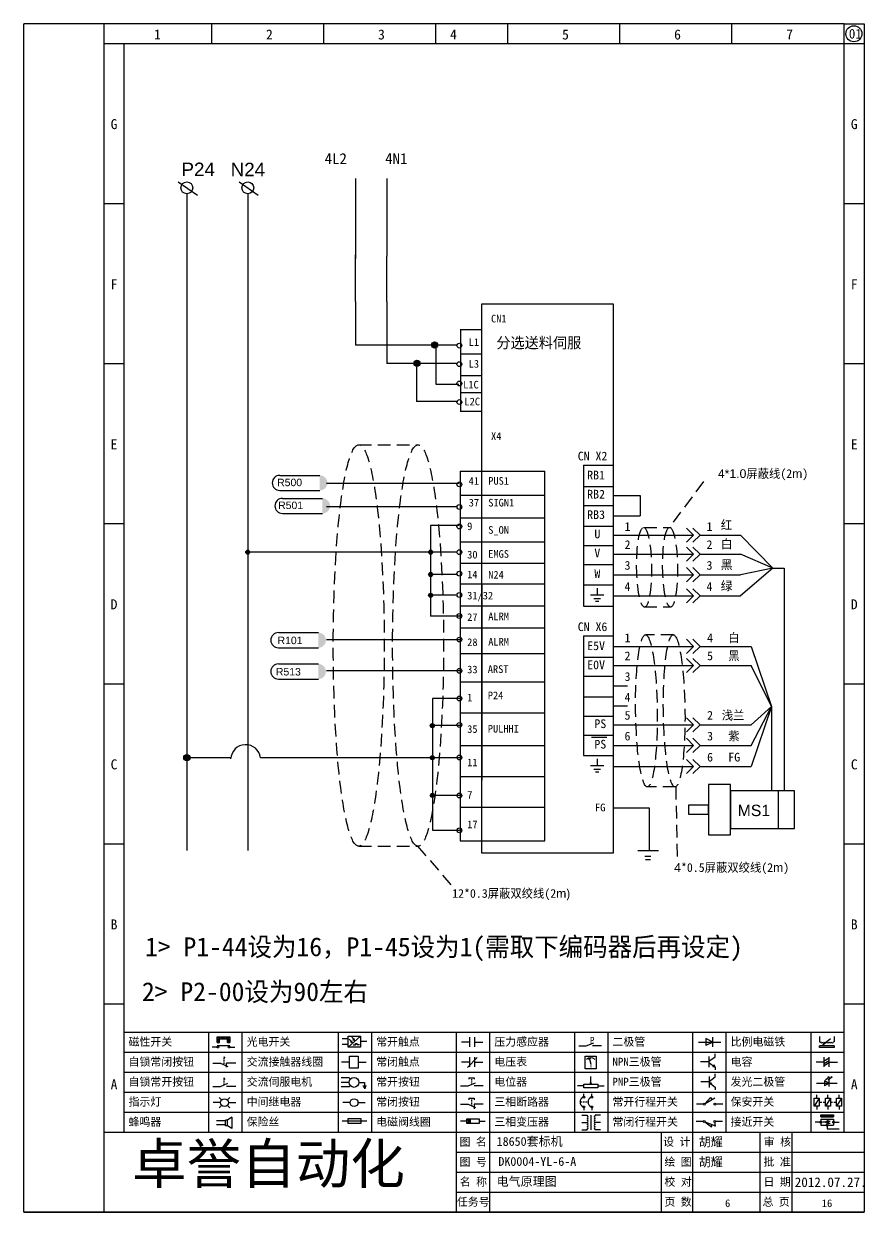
# Model space of a CAD drawing. Extents: x 2511 to 8703, y -745 to 3310.
# Drawn here: x 8197.6 to 8407.7, y 2932 to 3229 of the extents above; entities that cross this region are included whole.
import ezdxf

# ---------------------------------------------------------------- set-up
doc = ezdxf.new("R2010")
doc.units = 0
doc.header["$MEASUREMENT"] = 0
doc.linetypes.add('HIDDEN2', pattern=[4.7625, 3.175, -1.5875])
doc.layers.add('主图', color=7, linetype='Continuous')
doc.layers.add('电气图内容', color=7, linetype='Continuous')
doc.styles.add('汉字', font='NSimSun.ttf')

# ---------------------------------------------------------------- blocks, each defined once
blk = doc.blocks.new('磁性开关')
at = {"linetype": 'ByBlock'}
h = blk.add_hatch(dxfattribs=at)
h.set_pattern_fill('ANSI31', color=256, scale=0.1, style=0)
h.set_pattern_definition([(45, (0, 0), (-0.224506403, 0.224506403), [])])
h.paths.add_polyline_path([(-1908.31, -775.79), (-1908.31, -776.69), (-1907.69, -776.69), (-1907.69, -775.29), (-1910.88, -775.29), (-1910.88, -776.69), (-1910.25, -776.69), (-1910.25, -775.79)])
for p, q in [((-1910.91, -777.81), (-1912.09, -777.81)), ((-1910.88, -776.69), (-1910.88, -775.29)), ((-1910.88, -775.29), (-1907.69, -775.29)), ((-1910.88, -776.69), (-1910.25, -776.69)), ((-1910.88, -777.39), (-1907.69, -777.39)), ((-1910.25, -776.69), (-1910.25, -775.79)), ((-1910.25, -775.79), (-1908.31, -775.79)), ((-1908.31, -776.69), (-1908.31, -775.79)), ((-1908.31, -776.69), (-1907.69, -776.69)), ((-1907.69, -775.29), (-1907.69, -776.69)), ((-1907.66, -777.81), (-1906.48, -777.81))]:
    blk.add_line(p, q, dxfattribs=at)
for centre in [(-1910.68, -777.81), (-1907.88, -777.81)]:
    blk.add_circle(centre, 0.225, dxfattribs=at)
blk = doc.blocks.new('*U87')
at = {"linetype": 'ByBlock'}
for p, q in [((-1909.23, -780.45), (-1909.23, -780.67)), ((-1909.23, -780.45), (-1908.92, -780.84)), ((-1909.23, -780.84), (-1909.23, -781.05)), ((-1911.92, -782.07), (-1910.06, -782.07)), ((-1910.06, -782.07), (-1908.18, -782.88)), ((-1909.23, -781.23), (-1909.23, -781.44)), ((-1909.23, -781.61), (-1909.23, -781.83)), ((-1909.23, -782), (-1909.23, -782.21)), ((-1909.23, -782.38), (-1909.23, -782.43)), ((-1908.52, -783.07), (-1908.52, -782.07)), ((-1906.25, -782.07), (-1908.52, -782.07))]:
    blk.add_line(p, q, dxfattribs=at)
blk = doc.blocks.new('常开按钮')
at = {"linetype": 'ByBlock'}
for p, q in [((-1910.06, -787.73), (-1908.18, -786.93)), ((-1909.9, -785.68), (-1908.56, -785.68)), ((-1909.9, -785.68), (-1909.9, -786.07)), ((-1909.23, -785.68), (-1909.23, -785.89)), ((-1909.23, -786.06), (-1909.23, -786.28)), ((-1909.23, -786.45), (-1909.23, -786.67)), ((-1909.23, -786.84), (-1909.23, -787.05)), ((-1908.56, -785.68), (-1908.56, -786.07)), ((-1911.92, -787.73), (-1910.06, -787.73)), ((-1909.23, -787.22), (-1909.23, -787.38)), ((-1906.25, -787.73), (-1908.52, -787.73))]:
    blk.add_line(p, q, dxfattribs=at)
blk = doc.blocks.new('*U88')
at = {"linetype": 'ByBlock'}
for p, q in [((-1911.92, -792.89), (-1910.06, -792.89)), ((-1910.06, -792.89), (-1908.18, -792.08)), ((-1908.88, -791.17), (-1909.23, -790.71)), ((-1909.23, -790.71), (-1909.23, -790.92)), ((-1909.23, -791.09), (-1909.23, -791.31)), ((-1909.23, -791.48), (-1909.23, -791.69)), ((-1909.23, -791.86), (-1909.23, -792.08)), ((-1909.23, -792.25), (-1909.23, -792.47)), ((-1906.25, -792.89), (-1908.52, -792.89))]:
    blk.add_line(p, q, dxfattribs=at)
blk = doc.blocks.new('蜂鸣器')
at = {"linetype": 'ByBlock'}
for p, q in [((-1907.17, -795.53), (-1908.25, -796.26)), ((-1907.17, -795.53), (-1907.17, -798.41)), ((-1908.8, -796.48), (-1911.01, -796.48)), ((-1908.8, -797.46), (-1911.01, -797.46)), ((-1908.25, -796.26), (-1908.8, -796.26)), ((-1908.8, -797.68), (-1908.8, -796.26)), ((-1908.25, -797.68), (-1908.8, -797.68)), ((-1908.25, -797.68), (-1908.25, -796.26)), ((-1907.17, -798.41), (-1908.25, -797.68))]:
    blk.add_line(p, q, dxfattribs=at)
blk = doc.blocks.new('光电开关')
at = {"linetype": 'ByBlock'}
h = blk.add_hatch(dxfattribs=at)
h.set_pattern_fill('ANSI31', color=256, scale=0.01, style=0)
h.set_pattern_definition([(45, (0.172267, 0), (-0.0224506403, 0.0224506403), [])])
h.paths.add_polyline_path([(-1882.44, -776.34), (-1882.5, -775.91), (-1882.68, -776.07)])
h.paths.add_polyline_path([(-1882.44, -776.34), (-1882.68, -776.07), (-1882.86, -776.23)])
h.paths.add_polyline_path([(-1883.11, -776.45), (-1883.29, -776.61), (-1883.05, -776.88)])
h.paths.add_polyline_path([(-1883.29, -776.61), (-1883.47, -776.77), (-1883.05, -776.88)])
for p, q in [((-1884.01, -775.96), (-1885.56, -775.96)), ((-1884.01, -777.39), (-1885.56, -777.39)), ((-1880.91, -775.3), (-1884.01, -778.05)), ((-1883.75, -776.09), (-1883.05, -776.88)), ((-1883.11, -776.45), (-1883.47, -776.77)), ((-1883.05, -776.88), (-1883.47, -776.77)), ((-1883.14, -775.55), (-1882.44, -776.34)), ((-1883.05, -776.88), (-1883.11, -776.45)), ((-1882.5, -775.91), (-1882.86, -776.23)), ((-1882.44, -776.34), (-1882.86, -776.23)), ((-1882.78, -777.47), (-1882.23, -777.47)), ((-1882.44, -776.34), (-1882.5, -775.91)), ((-1882.23, -777.47), (-1882.23, -777.14)), ((-1882.23, -777.14), (-1881.78, -777.14)), ((-1881.78, -777.47), (-1881.78, -777.14)), ((-1881.23, -777.47), (-1881.78, -777.47)), ((-1879.37, -776.67), (-1880.91, -776.67))]:
    blk.add_line(p, q, dxfattribs=at)
blk.add_lwpolyline([(-1884.01, -775.3), (-1880.91, -775.3), (-1880.91, -778.05), (-1884.01, -778.05)], close=True, dxfattribs=at)
blk = doc.blocks.new('交流接触器线圈')
at = {"linetype": 'ByBlock'}
for p, q in [((-1880.82, -781.77), (-1882.87, -781.77)), ((-1878.72, -781.77), (-1876.67, -781.77))]:
    blk.add_line(p, q, dxfattribs=at)
blk.add_lwpolyline([(-1880.82, -780.28), (-1878.72, -780.28), (-1878.72, -783.26), (-1880.82, -783.26)], close=True, dxfattribs=at)
blk = doc.blocks.new('交流伺服电机')
at = {"linetype": 'ByBlock'}
for p, q in [((-1880.97, -785.75), (-1882.94, -785.75)), ((-1880.97, -786.85), (-1882.94, -786.85)), ((-1880.97, -785.75), (-1880.65, -786.03)), ((-1878.49, -786.85), (-1877.07, -786.85)), ((-1877.07, -786.85), (-1877.07, -787.72)), ((-1880.97, -787.94), (-1882.94, -787.94)), ((-1880.97, -787.94), (-1880.65, -787.67)), ((-1877.54, -787.72), (-1876.59, -787.72)), ((-1877.38, -788.01), (-1876.75, -788.01)), ((-1877.23, -788.29), (-1876.9, -788.29))]:
    blk.add_line(p, q, dxfattribs=at)
blk.add_circle((-1879.73, -786.85), 1.24, dxfattribs=at)
blk = doc.blocks.new('中间继电器')
at = {"linetype": 'ByBlock'}
for p, q in [((-1880.72, -791.92), (-1882.54, -791.92)), ((-1878.74, -791.92), (-1876.92, -791.92))]:
    blk.add_line(p, q, dxfattribs=at)
blk.add_circle((-1879.73, -791.92), 0.992, dxfattribs=at)
blk = doc.blocks.new('保险丝')
at = {"linetype": 'ByBlock'}
blk.add_line((-1882.72, -796.49), (-1876.55, -796.49), dxfattribs=at)
blk.add_lwpolyline([(-1881.2, -795.86), (-1878.06, -795.86), (-1878.06, -797.12), (-1881.2, -797.12)], close=True, dxfattribs=at)
blk = doc.blocks.new('指示灯')
at = {"linetype": 'ByBlock'}
for p, q in [((-1854.25, -776.92), (-1856.06, -776.92)), ((-1854.62, -775.59), (-1853.97, -776.23)), ((-1854.62, -778.25), (-1853.97, -777.61)), ((-1851.9, -775.59), (-1852.54, -776.23)), ((-1851.9, -778.25), (-1852.54, -777.61)), ((-1852.26, -776.92), (-1850.45, -776.92))]:
    blk.add_line(p, q, dxfattribs=at)
blk.add_circle((-1853.26, -776.92), 0.992, dxfattribs=at)
blk = doc.blocks.new('常开触点')
at = {"linetype": 'ByBlock'}
for p, q in [((-1853.82, -782.99), (-1853.82, -780.56)), ((-1852.6, -782.99), (-1852.6, -780.56)), ((-1853.82, -781.77), (-1855.88, -781.77)), ((-1852.6, -781.77), (-1850.55, -781.77))]:
    blk.add_line(p, q, dxfattribs=at)
blk = doc.blocks.new('常闭触点')
at = {"linetype": 'ByBlock'}
for p, q in [((-1853.82, -786.77), (-1855.88, -786.77)), ((-1852.01, -785.66), (-1854.43, -788.1)), ((-1853.82, -787.99), (-1853.82, -785.56)), ((-1852.6, -787.99), (-1852.6, -785.56)), ((-1852.6, -786.77), (-1850.55, -786.77))]:
    blk.add_line(p, q, dxfattribs=at)
blk = doc.blocks.new('常闭按钮')
at = {"linetype": 'ByBlock'}
for p, q in [((-1856.13, -792.28), (-1854.28, -792.28)), ((-1854.28, -792.28), (-1852.4, -793.09)), ((-1854.11, -790.83), (-1852.77, -790.83)), ((-1854.11, -790.83), (-1854.11, -791.22)), ((-1853.44, -790.83), (-1853.44, -791.04)), ((-1853.44, -791.21), (-1853.44, -791.43)), ((-1853.44, -791.6), (-1853.44, -791.82)), ((-1853.44, -791.99), (-1853.44, -792.2)), ((-1853.44, -792.37), (-1853.44, -792.53)), ((-1852.77, -790.83), (-1852.77, -791.22)), ((-1850.47, -792.28), (-1852.73, -792.28)), ((-1852.73, -792.28), (-1852.73, -793.43))]:
    blk.add_line(p, q, dxfattribs=at)
blk = doc.blocks.new('电磁阀线圈')
at = {"linetype": 'ByBlock'}
for p, q in [((-1854.61, -795.92), (-1853.75, -797.16)), ((-1853.75, -795.92), (-1854.61, -797.16)), ((-1853.75, -795.92), (-1853.75, -797.16)), ((-1854.61, -796.54), (-1856.17, -796.54)), ((-1851.53, -796.54), (-1849.97, -796.54))]:
    blk.add_line(p, q, dxfattribs=at)
blk.add_lwpolyline([(-1854.61, -795.92), (-1851.53, -795.92), (-1851.53, -797.16), (-1854.61, -797.16)], close=True, dxfattribs=at)
blk = doc.blocks.new('电容')
at = {"linetype": 'ByBlock'}
for p, q in [((-1756.08, -782.99), (-1756.08, -780.56)), ((-1754.86, -780.79), (-1756.08, -781.55)), ((-1754.86, -782.99), (-1754.86, -780.56)), ((-1756.08, -781.77), (-1758.13, -781.77)), ((-1754.86, -781.44), (-1756.08, -782.2)), ((-1754.86, -781.99), (-1756.08, -782.75)), ((-1754.86, -781.77), (-1752.81, -781.77))]:
    blk.add_line(p, q, dxfattribs=at)
blk = doc.blocks.new('电压表')
at = {"linetype": 'ByBlock'}
for p, q in [((-1814.84, -780.75), (-1814.91, -781.13)), ((-1814.6, -781.05), (-1814.91, -781.13)), ((-1814.84, -780.75), (-1814.46, -782.26)), ((-1814.84, -780.75), (-1814.6, -781.05))]:
    blk.add_line(p, q, dxfattribs=at)
blk.add_lwpolyline([(-1815.84, -780.34), (-1813.07, -780.34), (-1813.07, -783.49), (-1815.84, -783.49)], close=True, dxfattribs=at)
blk.add_arc((-1814.46, -782.26), 1.56, 46.8313, 133.1687, dxfattribs=at)
at = {"linetype": 'ByBlock', "insert": (-1814.7, -782.39), "char_height": 0.75, "width": 0.6768, "attachment_point": 1}
blk.add_mtext('V', dxfattribs=at)
blk = doc.blocks.new('电位器')
at = {"linetype": 'ByBlock'}
for p, q in [((-1814.45, -787.3), (-1814.62, -786.96)), ((-1814.62, -786.96), (-1814.27, -786.96)), ((-1814.45, -787.3), (-1814.45, -785.39)), ((-1814.45, -787.3), (-1814.27, -786.96)), ((-1816.21, -787.75), (-1817.79, -787.75)), ((-1812.68, -787.75), (-1811.1, -787.75))]:
    blk.add_line(p, q, dxfattribs=at)
blk.add_lwpolyline([(-1816.21, -787.3), (-1812.68, -787.3), (-1812.68, -788.2), (-1816.21, -788.2)], close=True, dxfattribs=at)
blk = doc.blocks.new('三相断路器')
at = {"linetype": 'ByBlock'}
for p, q in [((-1816.17, -790.33), (-1816.17, -789.7)), ((-1814.17, -790.33), (-1814.17, -789.7)), ((-1817.14, -791.74), (-1816.72, -791.74)), ((-1816.45, -791.74), (-1816.03, -791.74)), ((-1815.76, -791.74), (-1815.34, -791.74)), ((-1816.17, -793.19), (-1816.17, -793.83)), ((-1814.17, -793.19), (-1814.17, -793.83))]:
    blk.add_line(p, q, dxfattribs=at)
for centre in [(-1816.17, -790.55), (-1816.17, -792.98), (-1814.17, -790.55), (-1814.17, -792.98)]:
    blk.add_circle(centre, 0.219, dxfattribs=at)
for centre in [(-1815.81, -791.74), (-1813.82, -791.74)]:
    blk.add_arc(centre, 1.32, 115.5791, 244.4209, dxfattribs=at)
blk = doc.blocks.new('三相变压器')
at = {"linetype": 'ByBlock'}
for p, q in [((-1816.69, -795.03), (-1815.37, -795.03)), ((-1815.37, -795.03), (-1815.37, -795.24)), ((-1814.34, -798.7), (-1814.34, -795.04)), ((-1812, -795.03), (-1813.32, -795.03)), ((-1813.32, -795.03), (-1813.32, -795.24)), ((-1816.69, -796.87), (-1815.37, -796.87)), ((-1816.69, -798.71), (-1815.37, -798.71)), ((-1815.37, -798.71), (-1815.37, -798.5)), ((-1812, -796.87), (-1813.32, -796.87)), ((-1813.32, -798.71), (-1813.32, -798.5)), ((-1812, -798.71), (-1813.32, -798.71))]:
    blk.add_line(p, q, dxfattribs=at)
for centre, start, end in [((-1815.37, -795.51), 270, 90), ((-1815.37, -796.06), 270, 90), ((-1813.32, -795.51), 90, 270), ((-1813.32, -796.06), 90, 270), ((-1815.37, -796.6), 270, 90), ((-1815.37, -797.14), 270, 90), ((-1815.37, -797.68), 270, 90), ((-1815.37, -798.23), 270, 90), ((-1813.32, -796.6), 90, 270), ((-1813.32, -797.14), 90, 270), ((-1813.32, -797.68), 90, 270), ((-1813.32, -798.23), 90, 270)]:
    blk.add_arc(centre, 0.271, start, end, dxfattribs=at)
blk = doc.blocks.new('二极管')
at = {"linetype": 'ByBlock'}
for p, q in [((-1787.52, -776.77), (-1781.92, -776.77)), ((-1783.97, -776.77), (-1785.69, -775.9)), ((-1785.69, -775.9), (-1785.69, -777.65)), ((-1783.97, -776.77), (-1785.69, -777.65)), ((-1783.97, -777.99), (-1783.97, -775.56))]:
    blk.add_line(p, q, dxfattribs=at)
blk = doc.blocks.new('NPN三极管')
at = {"linetype": 'ByBlock'}
for p, q in [((-1785.73, -780.61), (-1785.73, -783.32)), ((-1785.73, -781.82), (-1784.15, -780.66)), ((-1784.15, -780.66), (-1784.15, -779.98)), ((-1785.73, -781.97), (-1787.81, -781.97)), ((-1785.73, -782.11), (-1784.15, -783.27)), ((-1784.41, -782.73), (-1784.74, -783.18)), ((-1784.15, -783.27), (-1784.74, -783.18)), ((-1784.15, -783.27), (-1784.41, -782.73)), ((-1784.15, -783.27), (-1784.15, -783.96))]:
    blk.add_line(p, q, dxfattribs=at)
blk = doc.blocks.new('发光二极管')
at = {"linetype": 'ByBlock'}
for p, q in [((-1758.01, -786.77), (-1752.89, -786.77)), ((-1754.84, -786.77), (-1756.04, -786.16)), ((-1756.04, -786.16), (-1756.04, -787.39)), ((-1754.84, -786.77), (-1756.04, -787.39)), ((-1755.78, -785.92), (-1754.89, -785.14)), ((-1754.89, -785.14), (-1755.2, -785.22)), ((-1755.2, -785.22), (-1755.01, -785.43)), ((-1755.08, -785.92), (-1754.18, -785.14)), ((-1754.89, -785.14), (-1755.01, -785.43)), ((-1754.84, -787.63), (-1754.84, -785.92)), ((-1754.18, -785.14), (-1754.49, -785.22)), ((-1754.49, -785.22), (-1754.31, -785.43)), ((-1754.18, -785.14), (-1754.31, -785.43))]:
    blk.add_line(p, q, dxfattribs=at)
blk = doc.blocks.new('PNP三极管')
at = {"linetype": 'ByBlock'}
for p, q in [((-1784.9, -786.74), (-1786.98, -786.74)), ((-1784.9, -785.38), (-1784.9, -788.09)), ((-1784.9, -786.59), (-1783.32, -785.43)), ((-1784.9, -786.88), (-1783.32, -788.04)), ((-1784.9, -786.88), (-1784.31, -786.97)), ((-1784.9, -786.88), (-1784.64, -787.42)), ((-1784.31, -786.97), (-1784.64, -787.42)), ((-1783.32, -785.43), (-1783.32, -784.75)), ((-1783.32, -788.04), (-1783.32, -788.73))]:
    blk.add_line(p, q, dxfattribs=at)
blk = doc.blocks.new('常开行程开关')
at = {"linetype": 'ByBlock'}
for p, q in [((-1786.29, -792.3), (-1788.01, -792.3)), ((-1785.89, -792.17), (-1784.52, -790.62)), ((-1785.89, -792.17), (-1783.43, -790.72)), ((-1784.52, -790.62), (-1784.19, -791.17)), ((-1781.48, -792.3), (-1783.21, -792.3))]:
    blk.add_line(p, q, dxfattribs=at)
for centre in [(-1786.07, -792.3), (-1783.42, -792.3)]:
    blk.add_circle(centre, 0.219, dxfattribs=at)
blk = doc.blocks.new('常闭行程开关')
at = {"linetype": 'ByBlock'}
for p, q in [((-1786.34, -796.62), (-1788.07, -796.62)), ((-1785.93, -796.72), (-1783.25, -797.7)), ((-1785.93, -796.72), (-1784.3, -798)), ((-1784.3, -798), (-1784.08, -797.4)), ((-1783.48, -796.84), (-1783.48, -797.85)), ((-1781.54, -796.62), (-1783.26, -796.62))]:
    blk.add_line(p, q, dxfattribs=at)
for centre in [(-1786.12, -796.62), (-1783.48, -796.62)]:
    blk.add_circle(centre, 0.219, dxfattribs=at)
blk = doc.blocks.new('比例电磁阀')
at = {"linetype": 'ByBlock'}
for p, q in [((-1757.26, -775.38), (-1757.26, -776.71)), ((-1757.26, -776.71), (-1757.05, -776.71)), ((-1753.6, -777.73), (-1757.25, -777.73)), ((-1757.25, -778.13), (-1757.25, -777.73)), ((-1753.6, -778.13), (-1757.25, -778.13)), ((-1754.5, -775.98), (-1756.35, -777.44)), ((-1756.35, -777.44), (-1756.25, -777.25)), ((-1756.35, -777.44), (-1756.15, -777.38)), ((-1756.15, -777.38), (-1756.25, -777.25)), ((-1753.58, -776.71), (-1753.8, -776.71)), ((-1753.6, -777.73), (-1753.6, -778.13)), ((-1753.58, -775.38), (-1753.58, -776.71))]:
    blk.add_line(p, q, dxfattribs=at)
for centre in [(-1756.78, -776.71), (-1756.24, -776.71), (-1755.7, -776.71), (-1755.15, -776.71), (-1754.61, -776.71), (-1754.07, -776.71)]:
    blk.add_arc(centre, 0.271, 180, 0, dxfattribs=at)
blk = doc.blocks.new('保安开关')
at = {"linetype": 'ByBlock'}
for p, q in [((-1757.96, -790.79), (-1757.96, -789.97)), ((-1755.17, -790.79), (-1755.17, -789.97)), ((-1752.39, -790.79), (-1752.39, -789.97)), ((-1757.33, -790.79), (-1758.6, -792.81)), ((-1757.96, -792.81), (-1757.96, -793.62)), ((-1757.33, -791.8), (-1756.72, -791.8)), ((-1756.35, -791.8), (-1755.89, -791.8)), ((-1754.54, -790.79), (-1755.81, -792.81)), ((-1755.17, -792.81), (-1755.17, -793.62)), ((-1754.52, -791.8), (-1754.06, -791.8)), ((-1753.69, -791.8), (-1753.08, -791.8)), ((-1751.75, -790.79), (-1753.02, -792.81)), ((-1752.39, -792.81), (-1752.39, -793.62))]:
    blk.add_line(p, q, dxfattribs=at)
for points in [[(-1758.6, -790.79), (-1757.33, -790.79), (-1757.33, -792.81), (-1758.6, -792.81)], [(-1755.81, -790.79), (-1754.54, -790.79), (-1754.54, -792.81), (-1755.81, -792.81)], [(-1753.02, -790.79), (-1751.75, -790.79), (-1751.75, -792.81), (-1753.02, -792.81)]]:
    blk.add_lwpolyline(points, close=True, dxfattribs=at)
blk = doc.blocks.new('接近开关')
at = {"linetype": 'ByBlock'}
h = blk.add_hatch(dxfattribs=at)
h.set_pattern_fill('ANSI31', color=256, scale=0.01, style=0)
h.set_pattern_definition([(45, (-89.131516, -30.795668), (-0.0224506403, 0.0224506403), [])])
h.paths.add_polyline_path([(-1513.76, -1123.35), (-1513.76, -1122.85), (-1516.96, -1122.85), (-1516.96, -1123.35)])
for p, q in [((-1517.18, -1124.71), (-1518.36, -1124.71)), ((-1516.96, -1123.35), (-1516.96, -1122.85)), ((-1516.96, -1122.85), (-1513.76, -1122.85)), ((-1516.96, -1123.35), (-1513.76, -1123.35)), ((-1516.96, -1123.95), (-1513.76, -1123.95)), ((-1516.96, -1123.95), (-1516.96, -1125.47)), ((-1516.96, -1125.47), (-1513.76, -1125.47)), ((-1515.91, -1124.71), (-1516.45, -1124.71)), ((-1515.11, -1124.31), (-1515.91, -1124.71)), ((-1515.11, -1125.11), (-1515.91, -1124.71)), ((-1515.33, -1124.53), (-1515.17, -1124.53)), ((-1515.33, -1124.88), (-1515.17, -1124.88)), ((-1515.25, -1124.45), (-1515.25, -1124.61)), ((-1515.11, -1124.31), (-1515.11, -1125.11)), ((-1515.11, -1124.48), (-1514.58, -1124.48)), ((-1515.11, -1124.94), (-1514.58, -1124.94)), ((-1513.76, -1122.85), (-1513.76, -1123.35)), ((-1513.76, -1123.95), (-1513.76, -1125.47)), ((-1513.54, -1124.71), (-1512.36, -1124.71)), ((-1515.36, -1125.69), (-1515.36, -1126.36)), ((-1515.36, -1126.36), (-1512.36, -1126.36))]:
    blk.add_line(p, q, dxfattribs=at)
for centre in [(-1516.96, -1124.71), (-1515.36, -1125.47), (-1513.76, -1124.71)]:
    blk.add_circle(centre, 0.225, dxfattribs=at)
blk = doc.blocks.new('压力感应器')
at = {"linetype": 'ByBlock'}
for p, q in [((-1817.44, -777.73), (-1815.59, -777.73)), ((-1815.59, -777.73), (-1813.71, -776.93)), ((-1811.78, -777.73), (-1814.05, -777.73))]:
    blk.add_line(p, q, dxfattribs=at)
at = {"linetype": 'ByBlock', "insert": (-1814.65, -775.48), "char_height": 1.68, "width": 1.2242, "attachment_point": 1}
blk.add_mtext('{\\fNSimSun|b0|i0|c134|p49;P}', dxfattribs=at)
blk = doc.blocks.new('A$C15C02EB5')
h = blk.add_hatch(color=0)
edge = h.paths.add_edge_path()
edge.add_arc((3404.92, 2759.42), 0.778, 0, 360)
h = blk.add_hatch(color=0)
edge = h.paths.add_edge_path()
edge.add_arc((3404.92, 2759.42), 0.778, 0, 360)
h = blk.add_hatch(color=0)
edge = h.paths.add_edge_path()
edge.add_arc((3400.49, 2754.88), 0.778, 0, 360)
h = blk.add_hatch(color=0)
edge = h.paths.add_edge_path()
edge.add_arc((3400.49, 2754.88), 0.778, 0, 360)
h = blk.add_hatch(color=256)
edge = h.paths.add_edge_path()
edge.add_arc((3376.22, 2724.98), 1.89, 270, 450)
edge.add_line((3376.22, 2726.87), (3376.22, 2723.09))
h = blk.add_hatch(color=256)
edge = h.paths.add_edge_path()
edge.add_arc((3376.89, 2719.23), 1.89, 270, 450)
edge.add_line((3376.89, 2721.12), (3376.89, 2717.34))
at = {"lineweight": -2}
h = blk.add_hatch(color=0, dxfattribs=at)
edge = h.paths.add_edge_path()
edge.add_arc((3358.22, 2707.67), 0.5, 0, 360)
h = blk.add_hatch(color=0, dxfattribs=at)
edge = h.paths.add_edge_path()
edge.add_arc((3403.92, 2707.67), 0.5, 0, 360)
h = blk.add_hatch(color=0, dxfattribs=at)
edge = h.paths.add_edge_path()
edge.add_arc((3403.92, 2702.09), 0.5, 0, 360)
h = blk.add_hatch(color=0, dxfattribs=at)
edge = h.paths.add_edge_path()
edge.add_arc((3403.92, 2696.91), 0.5, 0, 360)
h = blk.add_hatch(color=256)
edge = h.paths.add_edge_path()
edge.add_arc((3375.86, 2685.67), 1.89, 270, 450)
edge.add_line((3375.86, 2687.56), (3375.86, 2683.79))
h = blk.add_hatch(color=256)
edge = h.paths.add_edge_path()
edge.add_arc((3375.86, 2677.85), 1.89, 270, 450)
edge.add_line((3375.86, 2679.74), (3375.86, 2675.96))
h = blk.add_hatch(color=0, dxfattribs=at)
edge = h.paths.add_edge_path()
edge.add_arc((3404.34, 2664.33), 0.5, 0, 360)
h = blk.add_hatch(color=0)
edge = h.paths.add_edge_path()
edge.add_arc((3342.99, 2656.32), 0.778, 0, 360)
h = blk.add_hatch(color=0, dxfattribs=at)
edge = h.paths.add_edge_path()
edge.add_arc((3404.36, 2656.29), 0.5, 0, 360)
h = blk.add_hatch(color=0, dxfattribs=at)
edge = h.paths.add_edge_path()
edge.add_arc((3404.36, 2646.87), 0.5, 0, 360)
at = {"linetype": 'ByBlock'}
for p, q in [((3302.23, 2542.72), (3302.23, 2839.72)), ((3322.23, 2839.72), (3302.23, 2839.72)), ((3507.23, 2839.72), (3322.23, 2839.72)), ((3322.23, 2839.72), (3322.23, 2542.72)), ((3507.23, 2839.72), (3512.23, 2839.72)), ((3512.23, 2839.72), (3512.23, 2542.72)), ((3512.23, 2834.72), (3322.23, 2834.72)), ((3327.23, 2834.72), (3327.23, 2562.72)), ((3512.23, 2542.72), (3302.23, 2542.72)), ((3302.23, 2542.72), (3512.23, 2542.72))]:
    blk.add_line(p, q, dxfattribs=at)
at = {"color": 0}
for p, q in [((3385.16, 2801.03), (3385.16, 2780.96)), ((3392.94, 2801.03), (3392.94, 2781.67)), ((3385.16, 2770.3), (3385.16, 2759.39)), ((3392.94, 2770.3), (3392.94, 2754.83)), ((3416.73, 2632.44), (3416.73, 2769.76)), ((3416.73, 2769.76), (3449.5, 2769.76)), ((3449.5, 2769.76), (3449.5, 2632.44)), ((3411.28, 2763.32), (3416.73, 2763.32)), ((3411.37, 2763.3), (3411.37, 2742.87)), ((3410.57, 2759.39), (3385.16, 2759.39)), ((3405.21, 2759.38), (3405.21, 2749.67)), ((3411.28, 2757.23), (3416.73, 2757.23)), ((3410.57, 2754.83), (3392.94, 2754.83)), ((3400.41, 2754.85), (3400.41, 2745.36)), ((3411.28, 2751.79), (3416.73, 2751.79)), ((3405.21, 2749.67), (3410.96, 2749.67)), ((3411.28, 2747.54), (3416.73, 2747.54)), ((3400.37, 2745.4), (3410.73, 2745.4)), ((3411.28, 2742.87), (3416.73, 2742.87)), ((3449.5, 2738.72), (3449.5, 2649.43)), ((3411.28, 2727.94), (3411.28, 2635.55)), ((3411.28, 2727.94), (3432.42, 2727.94)), ((3432.42, 2635.55), (3432.42, 2727.94)), ((3411.02, 2724.87), (3377.89, 2724.87)), ((3386.23, 2724.87), (3382.19, 2724.87)), ((3411.28, 2721.95), (3432.42, 2721.95)), ((3411.28, 2716.23), (3432.42, 2716.23)), ((3411.02, 2714.33), (3403.92, 2714.33)), ((3411.28, 2710.24), (3432.42, 2710.24)), ((3411.28, 2704.95), (3432.42, 2704.95)), ((3432.42, 2699.66), (3411.28, 2699.66)), ((3416.73, 2699.66), (3416.73, 2650.68)), ((3411.28, 2694.22), (3432.42, 2694.22)), ((3411.26, 2691.65), (3403.92, 2691.65)), ((3411.28, 2688.78), (3432.42, 2688.78)), ((3411.26, 2685.8), (3377.89, 2685.8)), ((3411.28, 2682.34), (3432.42, 2682.34)), ((3411.26, 2677.98), (3377.89, 2677.98)), ((3411.28, 2675.26), (3432.42, 2675.26)), ((3411.26, 2671.09), (3404.36, 2671.09)), ((3411.28, 2667.53), (3432.42, 2667.53)), ((3411.26, 2664.32), (3404.36, 2664.32)), ((3411.28, 2659.37), (3432.42, 2659.37)), ((3353.94, 2656.29), (3342.99, 2656.29)), ((3377.89, 2656.29), (3361.42, 2656.29)), ((3411.26, 2656.29), (3377.89, 2656.29)), ((3411.28, 2651.65), (3432.42, 2651.65)), ((3411.28, 2643.92), (3432.42, 2643.92)), ((3449.5, 2643.81), (3458.54, 2643.81)), ((3458.54, 2643.81), (3458.54, 2633.09)), ((3411.28, 2635.55), (3432.42, 2635.55)), ((3449.5, 2632.44), (3416.73, 2632.44)), ((3455.68, 2633.09), (3460.85, 2633.09)), ((3457.48, 2631.74), (3458.91, 2631.74)), ((3457.63, 2630.84), (3458.83, 2630.84))]:
    blk.add_line(p, q, dxfattribs=at)
for p, q in [((3366.22, 2726.87), (3376.22, 2726.87)), ((3442.15, 2729.39), (3442.15, 2694.2)), ((3442.15, 2729.39), (3449.5, 2729.39)), ((3442.15, 2724.08), (3449.5, 2724.08)), ((3366.22, 2723.09), (3376.22, 2723.09)), ((3366.89, 2721.12), (3376.89, 2721.12)), ((3449.5, 2721.87), (3456.25, 2721.87)), ((3456.25, 2721.87), (3456.25, 2716.75)), ((3442.15, 2719.31), (3449.5, 2719.31)), ((3366.89, 2717.34), (3376.89, 2717.34)), ((3449.5, 2716.75), (3456.25, 2716.75)), ((3442.15, 2714.19), (3449.5, 2714.19)), ((3449.5, 2711.94), (3469.61, 2711.94)), ((3469.61, 2711.94), (3467.83, 2713.7)), ((3469.61, 2711.94), (3467.83, 2710.17)), ((3471.27, 2711.94), (3469.48, 2713.7)), ((3471.27, 2711.94), (3469.48, 2710.17)), ((3471.27, 2711.94), (3481.4, 2711.94)), ((3489.42, 2703.71), (3481.4, 2711.94)), ((3442.15, 2709.37), (3449.5, 2709.37)), ((3469.61, 2707.16), (3467.83, 2708.93)), ((3471.27, 2707.16), (3469.48, 2708.93)), ((3449.5, 2707.16), (3469.61, 2707.16)), ((3469.61, 2707.16), (3467.83, 2705.4)), ((3471.27, 2707.16), (3469.48, 2705.4)), ((3471.27, 2707.16), (3481.4, 2707.16)), ((3489.42, 2703.71), (3481.4, 2707.16)), ((3442.15, 2704.6), (3449.5, 2704.6)), ((3469.61, 2702.04), (3467.83, 2703.81)), ((3471.27, 2702.04), (3469.48, 2703.81)), ((3489.42, 2703.71), (3481.4, 2696.77)), ((3489.42, 2703.71), (3481.4, 2702.04)), ((3449.5, 2702.04), (3469.61, 2702.04)), ((3469.61, 2702.04), (3467.83, 2700.28)), ((3471.27, 2702.04), (3469.48, 2700.28)), ((3471.27, 2702.04), (3481.4, 2702.04)), ((3442.15, 2699.48), (3449.5, 2699.48)), ((3443.85, 2696.99), (3447.19, 2696.99)), ((3445.52, 2698.71), (3445.52, 2696.99)), ((3449.5, 2696.77), (3469.61, 2696.77)), ((3469.61, 2696.77), (3467.83, 2698.53)), ((3469.61, 2696.77), (3467.83, 2695)), ((3471.27, 2696.77), (3469.48, 2698.53)), ((3471.27, 2696.77), (3469.48, 2695)), ((3471.27, 2696.77), (3481.4, 2696.77)), ((3442.15, 2694.2), (3449.5, 2694.2)), ((3444.68, 2696.12), (3446.36, 2696.12)), ((3445.1, 2695.44), (3445.94, 2695.44)), ((3365.86, 2687.56), (3375.86, 2687.56)), ((3442.15, 2686.74), (3449.5, 2686.74)), ((3442.15, 2686.74), (3442.15, 2656.83)), ((3469.61, 2684.13), (3467.83, 2685.9)), ((3471.27, 2684.13), (3469.48, 2685.9)), ((3365.86, 2683.79), (3375.86, 2683.79)), ((3449.5, 2684.13), (3469.61, 2684.13)), ((3469.61, 2684.13), (3467.83, 2682.37)), ((3471.27, 2684.13), (3469.48, 2682.37)), ((3471.27, 2684.13), (3484.05, 2684.13)), ((3484.05, 2684.13), (3489.07, 2669.12)), ((3365.86, 2679.74), (3375.86, 2679.74)), ((3442.15, 2681.43), (3449.5, 2681.43)), ((3449.5, 2679.36), (3469.61, 2679.36)), ((3469.61, 2679.36), (3467.83, 2681.13)), ((3469.61, 2679.36), (3467.83, 2677.6)), ((3471.27, 2679.36), (3469.48, 2681.13)), ((3471.27, 2679.36), (3469.48, 2677.6)), ((3471.27, 2679.36), (3484.05, 2679.36)), ((3489.07, 2669.12), (3484.05, 2679.36)), ((3442.15, 2676.66), (3449.5, 2676.66)), ((3365.86, 2675.96), (3375.86, 2675.96)), ((3449.5, 2674.24), (3453.15, 2674.24)), ((3442.15, 2671.53), (3449.5, 2671.53)), ((3449.5, 2669.28), (3453.15, 2669.28)), ((3489.07, 2669.12), (3484.05, 2654.11)), ((3484.05, 2659.39), (3489.07, 2669.12)), ((3489.07, 2669.12), (3484.05, 2664.51)), ((3442.15, 2666.72), (3449.5, 2666.72)), ((3449.5, 2664.51), (3469.61, 2664.51)), ((3469.61, 2664.51), (3467.83, 2666.28)), ((3469.61, 2664.51), (3467.83, 2662.74)), ((3471.27, 2664.51), (3469.48, 2666.28)), ((3471.27, 2664.51), (3469.48, 2662.74)), ((3471.27, 2664.51), (3484.05, 2664.51)), ((3442.15, 2661.95), (3449.5, 2661.95)), ((3444.12, 2661.42), (3447.92, 2661.42)), ((3469.61, 2659.39), (3467.83, 2661.15)), ((3471.27, 2659.39), (3469.48, 2661.15)), ((3449.5, 2659.39), (3469.61, 2659.39)), ((3469.61, 2659.39), (3467.83, 2657.62)), ((3471.27, 2659.39), (3469.48, 2657.62)), ((3471.27, 2659.39), (3484.05, 2659.39)), ((3442.15, 2656.83), (3449.5, 2656.83)), ((3442.15, 2656.83), (3449.5, 2656.83)), ((3445.52, 2656.05), (3445.52, 2654.34)), ((3469.61, 2654.11), (3467.83, 2655.88)), ((3471.27, 2654.11), (3469.48, 2655.88)), ((3443.85, 2654.34), (3447.19, 2654.34)), ((3444.68, 2653.46), (3446.36, 2653.46)), ((3445.1, 2652.78), (3445.94, 2652.78)), ((3449.5, 2654.11), (3469.61, 2654.11)), ((3469.61, 2654.11), (3467.83, 2652.35)), ((3471.27, 2654.11), (3469.48, 2652.35)), ((3471.27, 2654.11), (3484.05, 2654.11)), ((3490.75, 2648.03), (3490.75, 2638.62))]:
    blk.add_line(p, q)
at = {"linetype": 'HIDDEN2'}
for p, q in [((3472.09, 2725.32), (3463.53, 2713.84)), ((3457.26, 2713.84), (3463.76, 2713.84)), ((3457.26, 2693.97), (3463.99, 2693.97)), ((3464.62, 2687), (3457.69, 2687)), ((3465.16, 2649.05), (3458.31, 2649.05)), ((3465.17, 2649.05), (3465.56, 2630.47)), ((3400.67, 2634.19), (3409.58, 2623.82))]:
    blk.add_line(p, q, dxfattribs=at)
at = {"color": 0, "lineweight": -2}
for p, q in [((3403.92, 2714.33), (3403.92, 2691.65)), ((3403.92, 2707.67), (3358.22, 2707.67)), ((3489.42, 2703.71), (3492.3, 2703.71)), ((3492.3, 2703.71), (3492.3, 2648.03)), ((3404.36, 2671.09), (3404.36, 2638.16)), ((3489.07, 2669.12), (3489.07, 2648.03)), ((3411.31, 2646.87), (3404.36, 2646.87)), ((3404.36, 2638.16), (3411.23, 2638.16))]:
    blk.add_line(p, q, dxfattribs=at)
at = {"linetype": 'ByBlock'}
for points in [[(3349.23, 2834.72), (3349.23, 2839.72)], [(3377.23, 2834.72), (3377.23, 2839.72)], [(3405.23, 2834.72), (3405.23, 2839.72)], [(3423.23, 2834.72), (3423.23, 2839.72)], [(3451.23, 2834.72), (3451.23, 2839.72)], [(3479.23, 2834.72), (3479.23, 2839.72)], [(3507.23, 2562.72), (3507.23, 2839.72)], [(3327.23, 2834.72), (3322.23, 2834.72)], [(3327.23, 2834.72), (3322.23, 2834.72)], [(3327.23, 2794.72), (3322.23, 2794.72)], [(3512.23, 2794.72), (3507.23, 2794.72)], [(3327.23, 2754.72), (3322.23, 2754.72)], [(3512.23, 2754.72), (3507.23, 2754.72)], [(3327.23, 2714.72), (3322.23, 2714.72)], [(3512.23, 2714.72), (3507.23, 2714.72)], [(3327.23, 2674.72), (3322.23, 2674.72)], [(3512.23, 2674.72), (3507.23, 2674.72)], [(3327.23, 2634.72), (3322.23, 2634.72)], [(3512.23, 2634.72), (3507.23, 2634.72)], [(3327.23, 2594.72), (3322.23, 2594.72)], [(3512.23, 2594.72), (3507.23, 2594.72)], [(3327.23, 2587.72), (3507.23, 2587.72)], [(3348.42, 2587.72), (3348.42, 2562.72)], [(3356.76, 2587.72), (3356.76, 2562.72)], [(3380.79, 2587.72), (3380.79, 2562.72)], [(3389.12, 2587.72), (3389.12, 2562.72)], [(3410.32, 2587.72), (3410.32, 2542.72)], [(3418.65, 2587.72), (3418.65, 2542.72)], [(3439.84, 2587.72), (3439.84, 2562.72)], [(3448.18, 2587.72), (3448.18, 2562.72)], [(3469.37, 2587.72), (3469.37, 2562.72)], [(3477.7, 2587.72), (3477.7, 2562.72)], [(3498.9, 2587.72), (3498.9, 2562.72)], [(3327.23, 2582.72), (3507.23, 2582.72)], [(3327.23, 2577.72), (3507.23, 2577.72)], [(3327.23, 2572.72), (3507.23, 2572.72)], [(3327.23, 2567.72), (3507.23, 2567.72)], [(3322.23, 2562.72), (3512.23, 2562.72)], [(3461.56, 2562.72), (3461.56, 2542.72)], [(3469.37, 2562.72), (3469.37, 2542.72)], [(3486.23, 2562.72), (3486.23, 2542.72)], [(3494.23, 2562.72), (3494.23, 2542.72)], [(3410.32, 2557.72), (3512.23, 2557.72)], [(3410.32, 2552.72), (3512.23, 2552.72)], [(3410.32, 2547.72), (3512.23, 2547.72)]]:
    blk.add_lwpolyline(points, dxfattribs=at)
for points in [[(3478.86, 2649.58), (3473.33, 2649.58), (3473.33, 2637.07), (3478.86, 2637.07)], [(3494.82, 2648.03), (3478.86, 2648.03), (3478.86, 2638.62), (3494.82, 2638.62)], [(3473.33, 2644.47), (3468.36, 2644.47), (3468.36, 2642.19), (3473.33, 2642.19)]]:
    blk.add_lwpolyline(points, close=True)
blk.add_circle((3509.7, 2837.23), 2, dxfattribs=at)
at = {"color": 0}
for centre, radius in [((3404.92, 2759.42), 0.778), ((3404.92, 2759.42), 0.778), ((3411.11, 2759.29), 0.604), ((3400.49, 2754.88), 0.778), ((3400.49, 2754.88), 0.778), ((3411.11, 2754.66), 0.604), ((3411.11, 2749.81), 0.604), ((3411.11, 2745.18), 0.604), ((3411.11, 2724.61), 0.604), ((3411.11, 2718.96), 0.604), ((3411.11, 2714.08), 0.604), ((3411.11, 2714.08), 0.604), ((3411.11, 2707.67), 0.604), ((3411.11, 2702.29), 0.604), ((3411.11, 2696.97), 0.604), ((3411.11, 2691.71), 0.604), ((3411.11, 2685.83), 0.604), ((3411.11, 2678.02), 0.604), ((3411.11, 2671.09), 0.604), ((3411.11, 2664.5), 0.604), ((3342.99, 2656.32), 0.778), ((3411.11, 2656.37), 0.604), ((3411.11, 2646.86), 0.604), ((3411.11, 2638.15), 0.604)]:
    blk.add_circle(centre, radius, dxfattribs=at)
at = {"color": 0, "lineweight": -2}
for centre in [(3358.22, 2707.67), (3403.92, 2707.67), (3403.92, 2702.09), (3403.92, 2696.91), (3404.34, 2664.33), (3404.36, 2656.29), (3404.36, 2646.87)]:
    blk.add_circle(centre, 0.5, dxfattribs=at)
for centre in [(3366.22, 2724.98), (3366.89, 2719.23), (3365.86, 2685.67), (3365.86, 2677.85)]:
    blk.add_arc(centre, 1.89, 90, 270)
at = {"linetype": 'HIDDEN2'}
for centre, major_axis, ratio in [((3457.26, 2703.9), (-0.12, 9.95), 0.186246), ((3463.76, 2703.9), (-0.12, 9.95), 0.186246), ((3457.85, 2668.01), (-0.23, 18.99), 0.142396), ((3464.78, 2668.01), (-0.23, 18.99), 0.142396)]:
    blk.add_ellipse(centre, major_axis=major_axis, ratio=ratio, dxfattribs=at)
at = {"linetype": 'ByBlock'}
for p in [(3507.23, 2794.72), (3507.23, 2754.72)]:
    blk.add_point(p, dxfattribs=at)
at = {"layer": '主图', "linetype": 'ByBlock'}
for p, q in [((3340.82, 2800.21), (3345.62, 2796.87)), ((3356.05, 2800.21), (3360.84, 2796.87)), ((3342.99, 2797.24), (3342.99, 2633.15)), ((3358.22, 2797.24), (3358.22, 2633.15)), ((3385.16, 2770.3), (3385.16, 2781.98)), ((3392.94, 2770.3), (3392.94, 2781.67)), ((3395.85, 2718.99), (3377.89, 2718.99)), ((3410.51, 2718.96), (3395.85, 2718.99)), ((3410.51, 2707.67), (3403.92, 2707.67)), ((3410.51, 2702.09), (3403.92, 2702.09)), ((3410.51, 2696.91), (3403.92, 2696.91))]:
    blk.add_line(p, q, dxfattribs=at)
at = {"layer": '主图', "linetype": 'HIDDEN2'}
for p, q in [((3385.95, 2734.51), (3400.78, 2734.51)), ((3385.95, 2634.19), (3400.78, 2634.19))]:
    blk.add_line(p, q, dxfattribs=at)
at = {"layer": '主图', "linetype": 'ByBlock'}
for centre in [(3342.99, 2798.72), (3358.22, 2798.72)]:
    blk.add_circle(centre, 1.48, dxfattribs=at)
blk.add_arc((3357.69, 2655.8), 3.76, 7.4597, 176.6859, dxfattribs=at)
at = {"layer": '主图', "linetype": 'HIDDEN2'}
for centre in [(3385.95, 2684.35), (3400.78, 2684.35)]:
    blk.add_ellipse(centre, major_axis=(0, -50.16), ratio=0.12694, dxfattribs=at)
at = {"linetype": 'ByBlock'}
for name, p in [('磁性开关', (5261.44, 3361.81)), ('光电开关', (5267.34, 3362.02)), ('光电开关', (5267.34, 3362.02)), ('常开触点', (5267.55, 3367.02)), ('压力感应器', (5258.39, 3362.02)), ('二极管', (5258.39, 3362.02)), ('比例电磁阀', (5258.39, 3362.02)), ('*U87', (5261.44, 3362.02)), ('交流接触器线圈', (5264.5, 3362.02)), ('常闭触点', (5267.55, 3367.02)), ('电压表', (5258.39, 3362.02)), ('NPN三极管', (5259.21, 3362.25)), ('电容', (5258.39, 3362.02)), ('*U88', (5261.44, 3367.02)), ('交流伺服电机', (5264.5, 3362.02)), ('常开按钮', (5323.33, 3362.02)), ('电位器', (5258.39, 3362.02)), ('PNP三极管', (5258.39, 3362.02)), ('发光二极管', (5258.39, 3361.73)), ('三相断路器', (5258.39, 3362.02)), ('保安开关', (5258.39, 3362.02)), ('指示灯', (5205.66, 3347.02)), ('中间继电器', (5264.5, 3362.02)), ('常闭按钮', (5267.55, 3362.02)), ('常开行程开关', (5258.39, 3362.02)), ('蜂鸣器', (5261.44, 3362.02)), ('保险丝', (5264.5, 3362.02)), ('电磁阀线圈', (5267.55, 3362.02)), ('三相变压器', (5258.39, 3362.02)), ('接近开关', (5018.39, 3689.93)), ('常闭行程开关', (5258.39, 3362.02))]:
    blk.add_blockref(name, p, dxfattribs=at)
at = {"color": 0}
for s, p in [('4L2', (3377.43, 2804.66)), ('4N1', (3392.55, 2804.66))]:
    blk.add_text(s, height=2.722, dxfattribs=at).set_placement(p)
at = {"linetype": 'ByBlock', "attachment_point": 1}
for s, insert, char_height, width in [('{\\fKaiTi_GB2312|b0|i0|c134|p0;1}', (3334.77, 2838.29), 2.5, 11.7517), ('{\\fKaiTi_GB2312|b0|i0|c134|p0;2}', (3362.77, 2838.29), 2.5, 11.7517), ('{\\fKaiTi_GB2312|b0|i0|c134|p0;3}', (3390.77, 2838.29), 2.5, 11.7517), ('{\\fKaiTi_GB2312|b0|i0|c134|p0;4}', (3408.77, 2838.29), 2.5, 11.7517), ('{\\fKaiTi_GB2312|b0|i0|c134|p0;5}', (3436.77, 2838.29), 2.5, 11.7517), ('{\\fKaiTi_GB2312|b0|i0|c134|p0;6}', (3464.77, 2838.29), 2.5, 11.7517), ('{\\fKaiTi_GB2312|b0|i0|c134|p0;7}', (3492.77, 2838.29), 2.5, 11.7517), ('{\\fKaiTi_GB2312|b0|i0|c134|p0;01}', (3508.43, 2838.43), 2.4, 60.2542), ('{\\fKaiTi_GB2312|b0|i0|c134|p0;G}', (3323.94, 2815.89), 2.5, 5), ('{\\fKaiTi_GB2312|b0|i0|c134|p0;G}', (3508.94, 2815.89), 2.5, 5), ('{\\fKaiTi_GB2312|b0|i0|c134|p0;F}', (3323.94, 2775.89), 2.5, 5), ('{\\fKaiTi_GB2312|b0|i0|c134|p0;F}', (3508.94, 2775.89), 2.5, 5), ('{\\fKaiTi_GB2312|b0|i0|c134|p0;E}', (3323.94, 2735.89), 2.5, 5), ('{\\fKaiTi_GB2312|b0|i0|c134|p0;E}', (3508.94, 2735.89), 2.5, 5), ('{\\fKaiTi_GB2312|b0|i0|c134|p0;D}', (3323.94, 2695.89), 2.5, 5), ('{\\fKaiTi_GB2312|b0|i0|c134|p0;D}', (3508.94, 2695.89), 2.5, 5), ('{\\fKaiTi_GB2312|b0|i0|c134|p0;C}', (3323.94, 2655.89), 2.5, 5), ('{\\fKaiTi_GB2312|b0|i0|c134|p0;C}', (3508.94, 2655.89), 2.5, 5), ('{\\fKaiTi_GB2312|b0|i0|c134|p0;B}', (3323.94, 2615.89), 2.5, 5), ('{\\fKaiTi_GB2312|b0|i0|c134|p0;B}', (3508.94, 2615.89), 2.5, 5), ('{\\fKaiTi_GB2312|b0|i0|c134|p0;A}', (3323.94, 2575.89), 2.5, 5), ('{\\fKaiTi_GB2312|b0|i0|c134|p0;A}', (3508.94, 2575.89), 2.5, 5)]:
    blk.add_mtext(s, dxfattribs=dict(at, insert=insert, char_height=char_height, width=width))
for s, insert, char_height, width, attachment_point in [('{\\fArial|b0|i0|c0|p32;P24}', (3341.64, 2801.65), 3.3696, 9.5184, 7), ('{\\fArial|b0|i0|c0|p32;N24}', (3353.93, 2801.61), 3.3696, 9.5184, 7), ('CN X2', (3440.68, 2732.78), 2.177, 8.7869, 1), ('RB1', (3443.05, 2728.02), 2.177, 4.0292, 1), ('{\\fArial|b0|i0|c0|p32;R500}', (3371.79, 2726.03), 1.8664, 4.4143, 3), ('{\\fSimSun|b0|i0|c134|p2;RB2}', (3443.05, 2723.25), 2.1773, 4.0292, 1), ('{\\fArial|b0|i0|c0|p32;R501}', (3372.04, 2720.31), 1.8664, 4.4143, 3), ('RB3', (3443.05, 2718.13), 2.177, 4.0292, 1), ('{\\fSimSun|b0|i0|c134|p2;1}', (3452.38, 2715.15), 2.1773, 3.3892, 1), ('{\\fSimSun|b0|i0|c134|p2;1}', (3472.86, 2715.15), 2.1773, 3.3892, 1), ('红', (3476.42, 2715.55), 2.18, 3.3892, 1), ('{\\fSimSun|b0|i0|c134|p2;U}', (3444.84, 2713.32), 2.1773, 4.0292, 1), ('{\\fSimSun|b0|i0|c134|p2;2}', (3452.38, 2710.64), 2.1773, 3.3892, 1), ('{\\fSimSun|b0|i0|c134|p2;2}', (3472.86, 2710.64), 2.1773, 3.3892, 1), ('{\\fSimSun|b0|i0|c134|p2;白}', (3476.42, 2710.78), 2.1773, 3.3892, 1), ('{\\fSimSun|b0|i0|c134|p2;V}', (3444.84, 2708.55), 2.1773, 4.0292, 1), ('{\\fSimSun|b0|i0|c134|p2;黑}', (3476.42, 2705.6), 2.1773, 3.3892, 1), ('{\\fSimSun|b0|i0|c134|p2;W}', (3444.84, 2703.42), 2.1773, 4.0292, 1), ('{\\fSimSun|b0|i0|c134|p2;3}', (3452.38, 2705.46), 2.1773, 3.3892, 1), ('{\\fSimSun|b0|i0|c134|p2;3}', (3472.86, 2705.46), 2.1773, 3.3892, 1), ('{\\fSimSun|b0|i0|c134|p2;4}', (3452.38, 2700.18), 2.1773, 3.3892, 1), ('{\\fSimSun|b0|i0|c134|p2;4}', (3472.86, 2700.18), 2.1773, 3.3892, 1), ('{\\fSimSun|b0|i0|c134|p2;绿}', (3476.42, 2700.32), 2.1773, 3.3892, 1), ('CN X6', (3440.68, 2690.13), 2.177, 8.7869, 1), ('{\\fArial|b0|i0|c0|p32;R101}', (3371.89, 2686.55), 1.8664, 4.4143, 3), ('E5V', (3443.05, 2685.37), 2.177, 4.0292, 1), ('{\\fSimSun|b0|i0|c134|p2;1}', (3452.38, 2687.35), 2.1773, 3.3892, 1), ('4', (3473.01, 2687.35), 2.18, 3.3892, 1), ('白', (3478.31, 2687.35), 2.18, 3.3892, 1), ('{\\fSimSun|b0|i0|c134|p2;2}', (3452.38, 2682.84), 2.1773, 3.3892, 1), ('5', (3473.01, 2682.84), 2.18, 3.3892, 1), ('黑', (3478.31, 2682.84), 2.18, 3.3892, 1), ('E0V', (3443.05, 2680.6), 2.177, 4.0292, 1), ('{\\fArial|b0|i0|c0|p32;R513}', (3371.49, 2678.72), 1.8664, 4.4143, 3), ('{\\fSimSun|b0|i0|c134|p2;3}', (3452.38, 2677.66), 2.1773, 3.3892, 1), ('4', (3452.38, 2672.5), 2.18, 3.3892, 1), ('5', (3452.38, 2667.99), 2.18, 3.3892, 1), ('2', (3473.01, 2667.99), 2.18, 3.3892, 1), ('浅兰', (3476.68, 2667.99), 2.177, 7.7546, 1), ('PS', (3444.84, 2665.89), 2.177, 4.0292, 1), ('6', (3452.38, 2662.8), 2.18, 3.3892, 1), ('3', (3473.01, 2662.8), 2.18, 3.3892, 1), ('紫', (3478.31, 2662.8), 2.18, 3.3892, 1), ('PS', (3444.84, 2660.77), 2.177, 4.0292, 1), ('6', (3473.01, 2657.53), 2.18, 3.3892, 1), ('FG', (3478.31, 2657.53), 2.177, 3.3892, 1), ('{\\fArial|b0|i0|c0|p32;MS1}', (3488.77, 2644.55), 2.8305, 4.3761, 3), ('{\\fKaiTi_GB2312|b0|i0|c134|p49;6}', (3477.5, 2545.93), 1.92, 75.3177, 1), ('{\\fKaiTi_GB2312|b0|i0|c134|p49;16}', (3501.68, 2545.93), 1.92, 75.3177, 1)]:
    blk.add_mtext(s, dxfattribs=dict(insert=insert, char_height=char_height, width=width, attachment_point=attachment_point))
at = {"color": 0, "attachment_point": 1}
for s, insert, char_height, width in [('CN1', (3419.01, 2766.99), 1.905, 11.9556), ('L1', (3413.43, 2761.12), 1.905, 2.271), ('分选送料伺服', (3420.34, 2761.36), 2.722, 27.3408), ('L3', (3413.43, 2755.69), 1.905, 2.271), ('{L1C}', (3412.05, 2750.48), 1.905, 2.271), ('L2C', (3412.37, 2746.27), 1.905, 2.271), ('X4', (3419.01, 2737.63), 1.905, 2.6048), ('PUS1', (3418.32, 2726.43), 1.905, 11.9556), ('41', (3413.43, 2726.43), 1.905, 2.271), ('37', (3413.43, 2720.99), 1.905, 2.271), ('SIGN1', (3418.32, 2720.99), 1.905, 5.1259), ('9', (3413.05, 2715.1), 1.91, 2.4223), ('S_ON', (3418.32, 2714.17), 1.905, 5.4047), ('30', (3413.05, 2708), 1.905, 2.4223), ('EMGS', (3418.32, 2708.18), 1.905, 5.4047), ('14', (3413.05, 2703.06), 1.905, 2.4223), ('N24', (3418.32, 2702.98), 1.905, 5.4047), ('31/32', (3413.05, 2697.77), 1.905, 2.4223), ('27', (3413.05, 2692.39), 1.905, 2.4223), ('ALRM', (3418.32, 2692.58), 1.905, 5.4047), ('28', (3413.05, 2686.13), 1.905, 2.4223), ('ALRM', (3418.32, 2686.23), 1.905, 5.4047), ('33', (3413.05, 2679.31), 1.905, 2.4223), ('ARST', (3418.2, 2679.39), 1.905, 5.4019), ('1', (3413.05, 2672.31), 1.91, 2.4223), ('P24', (3418.2, 2672.83), 1.905, 5.4019), ('35', (3413.05, 2664.42), 1.905, 2.4223), ('PULHHI', (3418.2, 2664.5), 1.905, 11.9556), ('11', (3413.05, 2656.07), 1.905, 2.4223), ('7', (3413.05, 2647.96), 1.91, 2.4223), ('FG', (3445, 2644.82), 1.905, 2.2655), ('17', (3413.05, 2640.59), 1.905, 2.4223)]:
    blk.add_mtext(s, dxfattribs=dict(at, insert=insert, char_height=char_height, width=width))
at = {"linetype": 'HIDDEN2', "char_height": 2.1773, "width": 39.0648, "attachment_point": 1}
for s, insert in [('{\\fArial|b0|i0|c0|p32;4\\fArial|b0|i0|c0|p34;*1.0}屏蔽线(2{\\fArial|b0|i0|c134|p34;m})', (3475.72, 2728.39)), ('{\\fArial|b0|i0|c0|p32;4}*0.5屏蔽双绞线(2{\\fArial|b0|i0|c134|p34;m})', (3464.79, 2629.96)), ('{12*0.3屏蔽双绞线(2\\fArial|b0|i0|c134|p34;m\\fￋￎￌﾣﾤ|b0|i0|c134|p2;)}', (3409.3, 2623.48))]:
    blk.add_mtext(s, dxfattribs=dict(at, insert=insert))
at = {"color": 0, "lineweight": -2, "char_height": 4.7064, "attachment_point": 1}
for s, insert, width in [('1> P1-44设为16，P1-45设为1(需取下编码器后再设定)', (3332.54, 2611.41), 162.0622), ('2> P2-00设为90左右', (3331.77, 2600.19), 155.179)]:
    blk.add_mtext(s, dxfattribs=dict(at, insert=insert, width=width))
at = {"char_height": 2, "attachment_point": 1, "style": '汉字'}
for s, insert in [('磁性开关', (3328.42, 2586.32)), ('光电开关', (3357.94, 2586.32)), ('常开触点', (3390.31, 2586.32)), ('压力感应器', (3419.84, 2586.32)), ('二极管', (3449.36, 2586.32)), ('比例电磁铁', (3478.89, 2586.32)), ('自锁常闭按钮', (3328.42, 2581.32)), ('交流接触器线圈', (3357.94, 2581.32)), ('常闭触点', (3390.31, 2581.32)), ('电压表', (3419.84, 2581.32)), ('NPN三极管', (3449.36, 2581.32)), ('电容', (3478.89, 2581.32)), ('自锁常开按钮', (3328.42, 2576.32)), ('交流伺服电机', (3357.94, 2576.32)), ('常开按钮', (3390.31, 2576.32)), ('电位器', (3419.84, 2576.32)), ('PNP三极管', (3449.36, 2576.32)), ('发光二极管', (3478.89, 2576.32)), ('指示灯', (3328.42, 2571.32)), ('中间继电器', (3357.94, 2571.32)), ('常闭按钮', (3390.31, 2571.32)), ('三相断路器', (3419.84, 2571.32)), ('常开行程开关', (3449.36, 2571.32)), ('保安开关', (3478.89, 2571.32)), ('蜂鸣器', (3328.42, 2566.32)), ('保险丝', (3357.94, 2566.32)), ('电磁阀线圈', (3390.31, 2566.32)), ('三相变压器', (3419.84, 2566.32)), ('常闭行程开关', (3449.36, 2566.32)), ('接近开关', (3478.89, 2566.32)), ('图 名', (3411.14, 2561.32)), ('设 计', (3462.02, 2561.32)), ('审 核', (3487.17, 2561.32)), ('图 号', (3411.14, 2556.32)), ('绘 图', (3462.35, 2556.32)), ('批 准', (3487.1, 2556.32)), ('名 称', (3411.19, 2551.32)), ('校 对', (3462.35, 2551.32)), ('日 期', (3487.1, 2551.32)), ('任务号', (3410.47, 2546.32)), ('页 数', (3462.35, 2546.32)), ('总 页', (3486.87, 2546.32))]:
    blk.add_mtext(s, dxfattribs=dict(at, insert=insert))
at = {"attachment_point": 1, "style": '汉字'}
for s, insert, char_height, width in [('18650套标机', (3420.42, 2561.51), 2.2, 75.3177), ('胡耀', (3470.94, 2561.38), 2.2, 75.3177), ('{\\fKaiTi_GB2312|b0|i0|c134|p49;DK0004-YL-6-A}', (3420.85, 2556.51), 2.2, 75.3177), ('胡耀', (3470.94, 2556.38), 2.2, 75.3177), ('电气原理图', (3420.42, 2551.51), 2.2, 75.3177), ('2012.07.27.', (3494.92, 2551.42), 2.4, 60.2542)]:
    blk.add_mtext(s, dxfattribs=dict(at, insert=insert, char_height=char_height, width=width))
at = {"layer": '电气图内容', "color": 7, "insert": (3329.29, 2559.86), "char_height": 10, "attachment_point": 1, "style": '汉字'}
blk.add_mtext('{\\fKaiTi_GB2312|b0|i0|c134|p49;\\C6;卓誉自动化}', dxfattribs=at)

msp = doc.modelspace()

# ---------------------------------------------------------------- block references
at = {"color": 0, "lineweight": -2}
msp.add_blockref('A$C15C02EB5', (4895.4, 389.33), dxfattribs=at)

doc.saveas('drawing.dxf')
